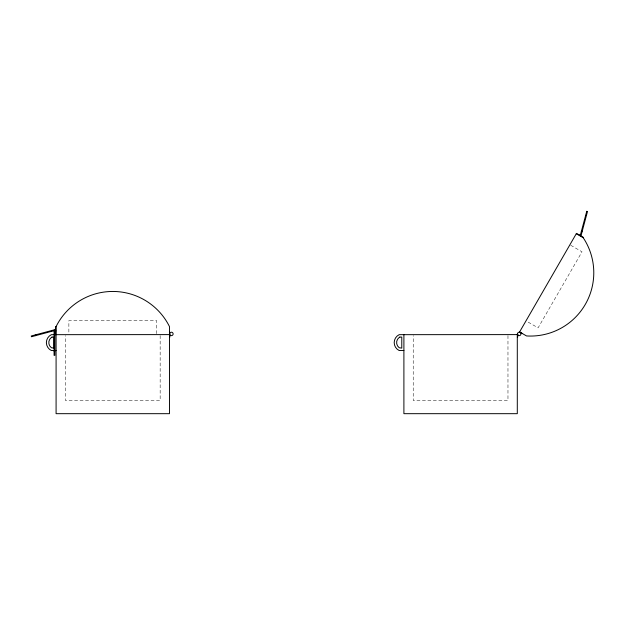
<?xml version="1.0" encoding="UTF-8"?>
<svg xmlns="http://www.w3.org/2000/svg" width="625" height="625" viewBox="0 0 625 625"><rect width="100%" height="100%" fill="white"/><g stroke="black" fill="none" stroke-linecap="round" stroke-linejoin="round"><path stroke-width="0.47" stroke-dasharray="3.12 2.34" d="M570.719 245.273L582.016 251.797L538.094 327.867L527.602 321.805M507.969 335.578L507.969 400.5L413.227 400.5L413.227 335.578M160.156 335.578L160.156 400.5L65.414 400.5L65.414 335.578M156.703 333.648L156.703 320.609L68.867 320.609L68.867 333.648"/><path stroke-width="0.94" d="M520.055 332.203L522.133 333.406M583.219 237.734L583.414 237.383L576.477 233.383L519.602 331.945L526.516 335.938A63.313 63.313 0 0 0 583.219 237.734L576.273 233.727M55.836 330.969C53.695 331.062 56.586 329.703 55.125 330.969M54.742 330.508L31.453 336.75L31.25 335.992L55.469 329.508L55.672 330.258M56.086 326.594L56.086 413.68L169.484 413.68L169.484 326.594A63.313 63.313 0 0 0 56.086 326.594L55.688 326.594L55.688 334.609M169.484 331.664L169.672 333.93A1.727 1.727 0 0 1 171.992 332.305A1.727 1.727 0 0 1 172.719 335.039A1.727 1.727 0 0 1 169.906 334.789L169.906 334.789M169.484 334.055L169.883 334.055L169.883 337.055L169.484 337.055M54.07 334.461L54.844 334.461M169.484 334.609L51.367 334.672A8.789 8.789 0 0 0 51.367 350.523L56.086 350.523M517.297 334.609L399.18 334.672A8.789 8.789 0 0 0 399.18 350.523L403.898 350.523M517.297 337.055L517.695 337.055L517.695 334.055L517.297 334.055L517.297 413.68L403.898 413.68L403.898 334.609M54.07 351.211L54.844 351.211M585.664 215.344L586.422 215.539M581.328 231.523L582.078 231.727M579.703 235.477L580.203 234.836L579.555 235.328M519.656 332.266L520.43 332.711M517.719 334.789L517.484 333.93M51.453 330.586L51.656 331.336M35.266 334.922L35.469 335.672M586.742 211.32L580.25 235.539L581.008 235.742L587.492 211.523L586.742 211.32M52.031 337.078L51.391 337.461A6.375 6.375 0 0 0 51.391 347.734L53.961 348.125L53.961 337.078L52.031 337.078M399.844 337.078L399.203 337.461A6.375 6.375 0 0 0 399.203 347.734L401.773 348.125L401.773 337.078L399.844 337.078M54.844 330.297L54.07 330.297L54.07 355.375L54.844 355.375L54.844 330.297M518.344 335.422A1.727 1.727 0 0 0 520.938 333.93A1.727 1.727 0 0 0 518.344 332.438A1.727 1.727 0 0 0 518.344 335.422"/></g></svg>
